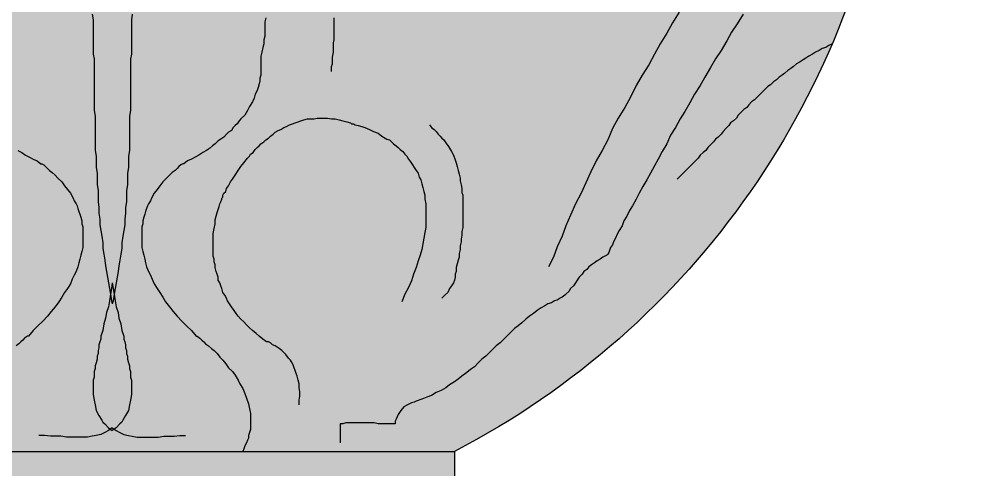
# Model space of a CAD drawing. Header units: millimetres. Extents: x -38686 to 870903, y -23218 to 232707.
# Drawn here: x 8794.1 to 8852.5, y 24726.3 to 24754.1 of the extents above; entities that cross this region are included whole.
import ezdxf

# ---------------------------------------------------------------- set-up
doc = ezdxf.new("R2010")
doc.units = ezdxf.units.MM
doc.header["$LTSCALE"] = 10
doc.layers.add('42 - Detail Hatch', color=7, linetype='Continuous')

msp = doc.modelspace()

# ---------------------------------------------------------------- hatches: boundary and pattern name
at = {"layer": '42 - Detail Hatch', "ltscale": 10}
h = msp.add_hatch(color=69, dxfattribs=at)
h.dxf.hatch_style = 1
edge = h.paths.add_edge_path()
edge.add_line((8799.81818821427, 24868.04130718531), (8801.230403299593, 24866.94397249297))
edge.add_arc((8802.783620665397, 24856.18499392756), 10.87051534916571, 52.42656152829869, 98.21473696490563, ccw=False)
edge.add_arc((8810.641485711214, 24859.10971732124), 5.822196747027864, 35.986397464369986, 102.18883978896451, ccw=False)
edge.add_arc((8815.504338387242, 24855.50542593299), 7.027013887230805, 0.18868618842168416, 91.23769108163123, ccw=False)
edge.add_arc((8819.006109214695, 24847.28734265809), 8.963529006743315, 10.230793050422506, 66.84105831098941, ccw=False)
edge.add_arc((8827.68961115334, 24846.04446716353), 2.838253730780924, 26.044258788269417, 87.22300920937329, ccw=False)
edge.add_line((8830.239654844165, 24847.29064588875), (8833.122927310036, 24837.46398258664))
edge.add_line((8833.122927310036, 24837.46398258664), (8836.241568956819, 24834.10997175897))
edge.add_arc((8832.710686515222, 24830.87349149423), 4.789774036472866, 5.641977699751692, 42.509018810439386, ccw=False)
edge.add_line((8837.477257156486, 24831.34438388353), (8838.24220699439, 24824.34215075209))
edge.add_arc((8837.402621656214, 24821.93802584895), 2.546511356727211, 1.134804433999193, 70.74941930827828, ccw=False)
edge.add_line((8839.948633555821, 24821.98845894319), (8839.948633555821, 24817.98718286808))
edge.add_arc((8802.847285710734, 24800.68028262449), 40.9394529514464, -7.67139830661921, 25.0079371609678, ccw=False)
edge.add_arc((8830.395012855315, 24787.03942603314), 15.37863384568372, -13.284600895621622, 32.11585367851018, ccw=False)
edge.add_arc((8842.361480650863, 24775.26570277759), 8.769249449399691, 6.756573888221396, 69.99037592815017, ccw=False)
edge.add_arc((8847.527606941077, 24772.78127452457), 4.991050116493562, 6.944400913428922, 44.78831267441802, ccw=False)
edge.add_arc((8841.922225246926, 24774.88704868536), 10.6661483820376, 304.4191331716552, 351.9029725595187, ccw=False)
edge.add_arc((8797.472418466363, 24772.52137819159), 50.88703876146184, 297.46590271282173, 352.73727871311496, ccw=False)
edge.add_line((8820.942572199045, 24727.37004822586), (8820.942572199045, 24721.60350329409))
edge.add_arc((8827.857895512194, 24709.88624450331), 13.60572857642797, 120.5483687632578, 177.6130867566642)
edge.add_arc((8831.102983254219, 24716.17252126288), 17.78388346450044, 198.7608569589205, 254.1249700647165)
edge.add_line((8826.238378769052, 24699.06690422398), (8826.238378769052, 24694.88910126319))
edge.add_line((8826.238378769052, 24694.88910126319), (8827.885963035256, 24694.88910126319))
edge.add_arc((8828.062209719517, 24688.85776600291), 6.033909836552087, -91.67381149661918, 91.67381149661918, ccw=False)
edge.add_line((8827.885963035256, 24682.82643074263), (8771.750413393285, 24682.82643074263))
edge.add_arc((8771.574166709024, 24688.85776600291), 6.033909836552087, 88.32618850338082, 271.67381149661924, ccw=False)
edge.add_line((8771.750413393285, 24694.88910126319), (8773.39799765949, 24694.88910126319))
edge.add_line((8773.39799765949, 24694.88910126319), (8773.39799765949, 24699.06690422398))
edge.add_arc((8768.533393174323, 24716.17252126288), 17.78388346450027, 285.8750299352835, 341.2391430410795)
edge.add_arc((8771.778480916348, 24709.88624450331), 13.60572857642935, 2.386913243335819, 59.45163123674224)
edge.add_line((8778.693804229497, 24721.60350329409), (8778.693804229497, 24727.37004822586))
edge.add_arc((8802.163957962179, 24772.52137819159), 50.8870387614602, 187.262721286885, 242.5340972871783, ccw=False)
edge.add_arc((8757.714151181615, 24774.88704868536), 10.66614838203748, 188.0970274404813, 235.58086682834488, ccw=False)
edge.add_arc((8752.108769487464, 24772.78127452457), 4.991050116492874, 135.2116873255821, 173.0555990865711, ccw=False)
edge.add_arc((8757.274895777678, 24775.26570277759), 8.769249449399924, 110.0096240718498, 173.2434261117786, ccw=False)
edge.add_arc((8769.241363573226, 24787.03942603314), 15.37863384568356, 147.8841463214899, 193.2846008956216, ccw=False)
edge.add_arc((8796.789090717808, 24800.68028262449), 40.93945295144664, 154.9920628390322, 187.6713983066191, ccw=False)
edge.add_line((8759.68774287272, 24817.98718286808), (8759.68774287272, 24821.98845894319))
edge.add_arc((8762.233754772327, 24821.93802584895), 2.546511356726121, 109.25058069172181, 178.8651955660008, ccw=False)
edge.add_line((8761.394169434152, 24824.34215075209), (8762.159119272055, 24831.34438388353))
edge.add_arc((8766.92568991332, 24830.87349149423), 4.78977403647253, 137.4909811895607, 174.3580223002483, ccw=False)
edge.add_line((8763.394807471723, 24834.10997175897), (8766.513449118505, 24837.46398258664))
edge.add_line((8766.513449118505, 24837.46398258664), (8769.396721584377, 24847.29064588875))
edge.add_arc((8771.946765275201, 24846.04446716353), 2.838253730780326, 92.77699079062683, 153.9557412117306, ccw=False)
edge.add_arc((8780.630267213846, 24847.28734265809), 8.963529006742865, 113.15894168901059, 169.7692069495775, ccw=False)
edge.add_arc((8784.1320380413, 24855.50542593299), 7.027013887230543, 88.76230891836877, 179.8113138115783, ccw=False)
edge.add_arc((8788.994890717328, 24859.10971732124), 5.822196747028154, 77.81116021103543, 144.01360253563, ccw=False)
edge.add_arc((8796.852755763144, 24856.18499392756), 10.87051534916626, 81.78526303509449, 127.57343847170131, ccw=False)
edge.add_line((8798.405973128949, 24866.94397249297), (8799.81818821427, 24868.04130718531))

# ---------------------------------------------------------------- linework, layer by layer
at = {"color": 252, "ltscale": 10}
msp.add_line((8778.693804229497, 24727.37004822586), (8820.942572199045, 24727.37004822586), dxfattribs=at)
at = {"color": 7, "ltscale": 10}
msp.add_lwpolyline([(8843.420328973942, 24795.21521461709, -0.2007294478845456), (8845.362124716255, 24783.50559786786, -0.2831307829799712), (8851.069827352829, 24776.29741670314, -0.1666425531428059), (8852.48204243815, 24773.38472308964, -0.210203754529371), (8847.951185706046, 24766.08827848209, -0.2459538095490905), (8820.942572199045, 24727.37004822586), (8820.942572199045, 24721.60350329409, 0.2542682673032192), (8814.263971691344, 24710.45288834946, 0.246382972359428), (8826.238378769052, 24699.06690422398), (8826.238378769052, 24694.88910126319), (8827.885963035256, 24694.88910126319, -1.029648701790524), (8827.885963035256, 24682.82643074263), (8771.750413393285, 24682.82643074263, -1.029648701790524), (8771.750413393285, 24694.88910126319), (8773.39799765949, 24694.88910126319), (8773.39799765949, 24699.06690422398, 0.246382972359428), (8785.372404737198, 24710.45288834946, 0.2542682673032192), (8778.693804229497, 24721.60350329409), (8778.693804229497, 24727.37004822586, -0.2459538095490905), (8751.685190722495, 24766.08827848209, -0.210203754529371), (8747.154333990391, 24773.38472308964, -0.1666425531428059), (8748.566549075713, 24776.29741670314, -0.2831307829799712), (8754.274251712286, 24783.50559786786, -0.2007294478845456), (8756.2160474546, 24795.21521461709, -0.1435648107422249)], format="xyb", dxfattribs=at)
at = {"color": 250, "linetype": 'Continuous'}
for points in [[(8798.582500014603, 24754.37866173286), (8798.641342309831, 24754.02560796152), (8798.641342309831, 24753.6725541902), (8798.641342309831, 24753.31950041886), (8798.641342309831, 24752.96644664753), (8798.641342309831, 24752.6133928762), (8798.641342309831, 24752.26033910486), (8798.641342309831, 24751.90728533352), (8798.700184605059, 24751.61307385741), (8798.700184605059, 24751.26002008608), (8798.700184605059, 24750.90696631475), (8798.700184605059, 24750.55391254342), (8798.700184605059, 24750.20085877208), (8798.700184605059, 24749.84780500075), (8798.700184605059, 24749.49475122942), (8798.700184605059, 24749.14169745808), (8798.700184605059, 24748.78864368674), (8798.700184605059, 24748.43558991542), (8798.759026900258, 24748.08253614408), (8798.759026900258, 24747.72948237274), (8798.759026900258, 24747.37642860142), (8798.759026900258, 24747.02337483008), (8798.759026900258, 24746.67032105874), (8798.759026900258, 24746.31726728742), (8798.759026900258, 24745.96421351608), (8798.817869195485, 24745.61115974475), (8798.817869195485, 24745.25810597342), (8798.817869195485, 24744.90505220208), (8798.876711490713, 24744.55199843075), (8798.876711490713, 24744.19894465941), (8798.876711490713, 24743.84589088809), (8798.935553785941, 24743.49283711675), (8798.935553785941, 24743.13978334541), (8798.935553785941, 24742.78672957409), (8798.994396081169, 24742.43367580275), (8798.994396081169, 24742.08062203141), (8799.053238376368, 24741.72756826007), (8799.053238376368, 24741.37451448875), (8799.112080671595, 24741.02146071741), (8799.170922966823, 24740.66840694608), (8799.229765262051, 24740.25651087952), (8799.229765262051, 24739.90345710819), (8799.288607557279, 24739.55040333686), (8799.347449852477, 24739.19734956553), (8799.406292147705, 24738.84429579419), (8799.465134442933, 24738.49124202286), (8799.52397673816, 24738.13818825153), (8799.582819033389, 24737.78513448019), (8799.641661328587, 24737.43208070885), (8799.700503623815, 24737.07902693753), (8799.759345919043, 24736.66713087098), (8799.81818821427, 24736.49060398531)], [(8801.053876413938, 24754.37866173286), (8800.99503411871, 24754.02560796152), (8800.99503411871, 24753.6725541902), (8800.99503411871, 24753.31950041886), (8800.99503411871, 24752.96644664753), (8800.99503411871, 24752.6133928762), (8800.99503411871, 24752.26033910486), (8800.99503411871, 24751.90728533352), (8800.936191823483, 24751.61307385741), (8800.936191823483, 24751.26002008608), (8800.936191823483, 24750.90696631475), (8800.936191823483, 24750.55391254342), (8800.936191823483, 24750.20085877208), (8800.936191823483, 24749.84780500075), (8800.936191823483, 24749.49475122942), (8800.936191823483, 24749.14169745808), (8800.936191823483, 24748.78864368674), (8800.936191823483, 24748.43558991542), (8800.877349528284, 24748.08253614408), (8800.877349528284, 24747.72948237274), (8800.877349528284, 24747.37642860142), (8800.877349528284, 24747.02337483008), (8800.877349528284, 24746.67032105874), (8800.877349528284, 24746.31726728742), (8800.877349528284, 24745.96421351608), (8800.818507233056, 24745.61115974475), (8800.818507233056, 24745.25810597342), (8800.818507233056, 24744.90505220208), (8800.759664937828, 24744.55199843075), (8800.759664937828, 24744.19894465941), (8800.759664937828, 24743.84589088809), (8800.7008226426, 24743.49283711675), (8800.7008226426, 24743.13978334541), (8800.7008226426, 24742.78672957409), (8800.641980347373, 24742.43367580275), (8800.641980347373, 24742.08062203141), (8800.583138052174, 24741.72756826007), (8800.583138052174, 24741.37451448875), (8800.524295756946, 24741.02146071741), (8800.465453461718, 24740.66840694608), (8800.40661116649, 24740.25651087952), (8800.40661116649, 24739.90345710819), (8800.347768871263, 24739.55040333686), (8800.288926576064, 24739.19734956553), (8800.230084280836, 24738.84429579419), (8800.171241985609, 24738.49124202286), (8800.11239969038, 24738.13818825153), (8800.053557395153, 24737.78513448019), (8799.994715099954, 24737.43208070885), (8799.935872804726, 24737.07902693753), (8799.877030509499, 24736.66713087098), (8799.81818821427, 24736.49060398531)], [(8844.27196192116, 24752.53904984042), (8844.06759422139, 24752.43686599053), (8843.891067335706, 24752.31918140007), (8843.655698154824, 24752.26033910486), (8843.47917126917, 24752.14265451442), (8843.243802088287, 24752.02496992396), (8843.067275202604, 24751.90728533352), (8842.831906021722, 24751.78960074308), (8842.655379136038, 24751.67191615264), (8842.478852250384, 24751.55423156219), (8842.3023253647, 24751.43654697174), (8842.066956183819, 24751.3188623813), (8841.890429298164, 24751.14233549564), (8841.71390241248, 24751.02465090519), (8841.537375526827, 24750.90696631475), (8841.360848641172, 24750.73043942908), (8841.184321755489, 24750.61275483864), (8841.007794869834, 24750.49507024819), (8840.831267984151, 24750.31854336252), (8840.654741098497, 24750.20085877208), (8840.478214212842, 24750.02433188641), (8840.301687327159, 24749.90664729597), (8840.125160441505, 24749.7301204103), (8839.948633555821, 24749.55359352463), (8839.830948965366, 24749.43590893419), (8839.654422079711, 24749.25938204852), (8839.477895194057, 24749.08285516285), (8839.301368308374, 24748.96517057241), (8839.12484142272, 24748.78864368674), (8839.007156832264, 24748.61211680109), (8838.83062994661, 24748.49443221063), (8838.654103060926, 24748.31790532498), (8838.477576175272, 24748.14137843931), (8838.359891584816, 24747.96485155364), (8838.183364699162, 24747.78832466797), (8838.006837813507, 24747.67064007753), (8837.889153223052, 24747.49411319186), (8837.712626337398, 24747.31758630619), (8837.536099451714, 24747.14105942052), (8837.418414861288, 24746.96453253485), (8837.241887975604, 24746.7880056492), (8837.06536108995, 24746.67032105874), (8836.947676499494, 24746.49379417308), (8836.77114961381, 24746.31726728742), (8836.594622728157, 24746.14074040175), (8836.476938137701, 24745.96421351608), (8836.300411252047, 24745.84652892564), (8836.123884366392, 24745.67000203997), (8836.006199775937, 24745.4934751543), (8835.829672890282, 24745.31694826864), (8835.653146004599, 24745.14042138297), (8835.535461414172, 24745.02273679253), (8835.358934528489, 24744.84620990686), (8835.182407642835, 24744.66968302119), (8835.06472305238, 24744.55199843075), (8834.888196166725, 24744.37547154508), (8834.711669281041, 24744.19894465941)], [(8811.351278077844, 24730.25332069174), (8811.351278077844, 24730.54753216785), (8811.410120373042, 24730.78290134875), (8811.410120373042, 24731.07711282486), (8811.351278077844, 24731.31248200574), (8811.351278077844, 24731.54785118664), (8811.292435782616, 24731.78322036752), (8811.233593487388, 24732.01858954842), (8811.17475119216, 24732.19511643409), (8811.115908896933, 24732.37164331976), (8811.057066601705, 24732.54817020541), (8810.998224306477, 24732.72469709108), (8810.88053971605, 24732.90122397675), (8810.821697420823, 24733.01890856719), (8810.704012830367, 24733.13659315763), (8810.527485944713, 24733.37196233853), (8810.29211676383, 24733.60733151941), (8810.115589878147, 24733.72501610986), (8809.880220697265, 24733.90154299553), (8809.70369381161, 24733.96038529075), (8809.586009221155, 24734.07806988119), (8809.468324630729, 24734.13691217641), (8809.350640040273, 24734.13691217641), (8809.11527085939, 24734.31343906208), (8808.879901678509, 24734.48996594775), (8808.703374792825, 24734.66649283341), (8808.468005611943, 24734.84301971908), (8808.29147872626, 24735.01954660474), (8808.114951840605, 24735.19607349041), (8807.938424954922, 24735.37260037608), (8807.761898069268, 24735.54912726175), (8807.585371183613, 24735.72565414742), (8807.467686593158, 24735.90218103307), (8807.350002002702, 24736.07870791874), (8807.173475117048, 24736.31407709964), (8807.055790526592, 24736.49060398531), (8806.938105936166, 24736.66713087098), (8806.879263640938, 24736.84365775663), (8806.761579050482, 24737.0201846423), (8806.643894460056, 24737.19671152797), (8806.585052164828, 24737.43208070885), (8806.5262098696, 24737.60860759452), (8806.467367574372, 24737.78513448019), (8806.349682983946, 24737.96166136586), (8806.349682983946, 24738.13818825153), (8806.290840688718, 24738.3147151372), (8806.23199839349, 24738.49124202286), (8806.173156098263, 24738.72661120375), (8806.173156098263, 24738.90313808942), (8806.114313803064, 24739.07966497508), (8806.114313803064, 24739.25619186075), (8806.055471507836, 24739.43271874641), (8806.055471507836, 24739.60924563208), (8806.055471507836, 24739.90345710819), (8806.055471507836, 24740.25651087952), (8806.055471507836, 24740.55072235563), (8806.055471507836, 24740.84493383174), (8806.114313803064, 24741.13914530785), (8806.173156098263, 24741.43335678396), (8806.173156098263, 24741.66872596486), (8806.23199839349, 24741.90409514574), (8806.290840688718, 24742.13946432664), (8806.349682983946, 24742.31599121231), (8806.408525279174, 24742.49251809798), (8806.467367574372, 24742.66904498363), (8806.5262098696, 24742.78672957409), (8806.585052164828, 24742.96325645974), (8806.585052164828, 24743.02209875497), (8806.643894460056, 24743.0809410502), (8806.643894460056, 24743.19862564064), (8806.702736755284, 24743.31631023108), (8806.82042134571, 24743.43399482152), (8806.879263640938, 24743.61052170719), (8806.996948231394, 24743.78704859286), (8807.11463282182, 24744.02241777375), (8807.232317412276, 24744.19894465941), (8807.40884429793, 24744.43431384031), (8807.585371183613, 24744.72852531642), (8807.761898069268, 24744.9638944973), (8807.938424954922, 24745.19926367819), (8808.173794135833, 24745.4934751543), (8808.29147872626, 24745.61115974475), (8808.350321021488, 24745.72884433519), (8808.526847907171, 24745.84652892564), (8808.644532497598, 24746.0230558113), (8808.762217088053, 24746.14074040175), (8808.879901678509, 24746.25842499219), (8808.997586268935, 24746.37610958263), (8809.174113154619, 24746.49379417308), (8809.291797745045, 24746.61147876353), (8809.468324630729, 24746.72916335397), (8809.586009221155, 24746.84684794441), (8809.762536106839, 24746.96453253485), (8809.880220697265, 24747.08221712531), (8810.056747582948, 24747.19990171575), (8810.233274468603, 24747.25874401096), (8810.409801354257, 24747.37642860142), (8810.58632823994, 24747.43527089663), (8810.762855125595, 24747.55295548707), (8810.939382011278, 24747.6117977823), (8811.115908896933, 24747.67064007753), (8811.292435782616, 24747.72948237274), (8811.46896266827, 24747.78832466797), (8811.645489553954, 24747.8471669632), (8811.880858734836, 24747.90600925841), (8812.05738562049, 24747.90600925841), (8812.292754801372, 24747.90600925841), (8812.469281687056, 24747.96485155364), (8812.704650867938, 24747.96485155364), (8812.94002004882, 24747.96485155364), (8813.116546934503, 24747.96485155364), (8813.351916115385, 24747.90600925841), (8813.587285296268, 24747.90600925841), (8813.82265447715, 24747.8471669632), (8814.05802365806, 24747.78832466797), (8814.293392838943, 24747.72948237274), (8814.528762019825, 24747.67064007753), (8814.587604315053, 24747.6117977823), (8814.705288905508, 24747.6117977823), (8814.822973495935, 24747.55295548707), (8814.999500381618, 24747.49411319186), (8815.2348695625, 24747.43527089663), (8815.411396448155, 24747.37642860142), (8815.705607924265, 24747.25874401096), (8815.940977105147, 24747.14105942052), (8816.235188581257, 24747.02337483008), (8816.470557762168, 24746.84684794441), (8816.764769238278, 24746.67032105874), (8816.941296123932, 24746.61147876353), (8817.058980714388, 24746.49379417308), (8817.176665304843, 24746.37610958263), (8817.353192190498, 24746.25842499219), (8817.470876780953, 24746.14074040175), (8817.58856137138, 24746.0230558113), (8817.765088257063, 24745.90537122086), (8817.88277284749, 24745.72884433519), (8818.000457437945, 24745.61115974475), (8818.118142028372, 24745.43463285908), (8818.235826618828, 24745.25810597342), (8818.353511209283, 24745.08157908775), (8818.47119579971, 24744.90505220208), (8818.588880390165, 24744.72852531642), (8818.706564980592, 24744.55199843075), (8818.76540727582, 24744.31662924986), (8818.883091866275, 24744.1401023642), (8818.941934161503, 24743.9047331833), (8819.000776456702, 24743.66936400242), (8819.05961875193, 24743.43399482152), (8819.118461047157, 24743.19862564064), (8819.118461047157, 24742.96325645974), (8819.177303342385, 24742.66904498363), (8819.177303342385, 24742.37483350752), (8819.177303342385, 24742.13946432664), (8819.177303342385, 24741.84525285053), (8819.177303342385, 24741.55104137442), (8819.177303342385, 24741.19798760308), (8819.118461047157, 24740.90377612697), (8819.05961875193, 24740.55072235563), (8819.000776456702, 24740.1976685843), (8818.941934161503, 24739.84461481297), (8818.824249571047, 24739.49156104164), (8818.706564980592, 24739.1385072703), (8818.588880390165, 24738.72661120375), (8818.412353504482, 24738.3147151372), (8818.294668914055, 24737.90281907063), (8818.118142028372, 24737.49092300408), (8817.88277284749, 24737.07902693753), (8817.706245961836, 24736.60828857575)], [(8819.412672523267, 24747.55295548707), (8819.530357113723, 24747.37642860142), (8819.706883999377, 24747.25874401096), (8819.824568589833, 24747.14105942052), (8819.942253180288, 24746.96453253485), (8820.059937770715, 24746.84684794441), (8820.17762236117, 24746.72916335397), (8820.295306951597, 24746.61147876353), (8820.412991542053, 24746.43495187786), (8820.589518427707, 24746.19958269697), (8820.76604531339, 24745.90537122086), (8820.883729903817, 24745.67000203997), (8821.001414494272, 24745.37579056386), (8821.0602567895, 24745.19926367819), (8821.119099084728, 24744.9638944973), (8821.177941379927, 24744.72852531642), (8821.236783675155, 24744.49315613552), (8821.295625970382, 24744.25778695464), (8821.295625970382, 24744.08126006897), (8821.35446826561, 24743.84589088809), (8821.413310560838, 24743.61052170719), (8821.413310560838, 24743.37515252631), (8821.472152856037, 24743.19862564064), (8821.472152856037, 24742.96325645974), (8821.472152856037, 24742.72788727886), (8821.472152856037, 24742.49251809798), (8821.472152856037, 24742.25714891708), (8821.472152856037, 24742.08062203141), (8821.472152856037, 24741.84525285053), (8821.472152856037, 24741.60988366963), (8821.472152856037, 24741.37451448875), (8821.472152856037, 24741.19798760308), (8821.413310560838, 24740.9626184222), (8821.413310560838, 24740.7272492413), (8821.35446826561, 24740.49188006041), (8821.35446826561, 24740.31535317475), (8821.295625970382, 24740.07998399386), (8821.295625970382, 24739.84461481297), (8821.236783675155, 24739.60924563208), (8821.236783675155, 24739.37387645119), (8821.177941379927, 24739.19734956553), (8821.119099084728, 24738.96198038463), (8821.0602567895, 24738.72661120375), (8821.0602567895, 24738.49124202286), (8821.001414494272, 24738.3147151372), (8821.001414494272, 24738.13818825153), (8820.942572199045, 24737.96166136586), (8820.883729903817, 24737.78513448019), (8820.76604531339, 24737.60860759452), (8820.648360722935, 24737.43208070885), (8820.530676132508, 24737.19671152797), (8820.354149246825, 24737.0201846423), (8820.17762236117, 24736.84365775663)], [(8799.81818821427, 24737.78513448019), (8799.759345919043, 24737.43208070885), (8799.700503623815, 24737.07902693753), (8799.641661328587, 24736.66713087098), (8799.582819033389, 24736.31407709964), (8799.465134442933, 24735.9610233283), (8799.406292147705, 24735.60796955696), (8799.288607557279, 24735.25491578564), (8799.229765262051, 24734.84301971908), (8799.112080671595, 24734.48996594775), (8799.112080671595, 24734.31343906208), (8799.053238376368, 24734.13691217641), (8798.994396081169, 24733.96038529075), (8798.994396081169, 24733.78385840508), (8798.935553785941, 24733.60733151941), (8798.935553785941, 24733.43080463375), (8798.876711490713, 24733.25427774808), (8798.876711490713, 24733.07775086242), (8798.817869195485, 24732.84238168152), (8798.759026900258, 24732.66585479587), (8798.759026900258, 24732.4893279102), (8798.700184605059, 24732.31280102453), (8798.700184605059, 24732.13627413886), (8798.700184605059, 24731.95974725319), (8798.641342309831, 24731.78322036752), (8798.641342309831, 24731.60669348185), (8798.641342309831, 24731.4301665962), (8798.641342309831, 24731.25363971053), (8798.641342309831, 24731.07711282486), (8798.641342309831, 24730.90058593919), (8798.700184605059, 24730.54753216785), (8798.759026900258, 24730.25332069174), (8798.817869195485, 24729.90026692042), (8798.994396081169, 24729.60605544431), (8799.170922966823, 24729.31184396819), (8799.229765262051, 24729.19415937774), (8799.347449852477, 24729.0764747873), (8799.582819033389, 24728.84110560641), (8799.81818821427, 24728.66457872075)], [(8799.81818821427, 24737.78513448019), (8799.877030509499, 24737.43208070885), (8799.935872804726, 24737.07902693753), (8799.994715099954, 24736.66713087098), (8800.053557395153, 24736.31407709964), (8800.171241985609, 24735.9610233283), (8800.230084280836, 24735.60796955696), (8800.347768871263, 24735.25491578564), (8800.40661116649, 24734.84301971908), (8800.524295756946, 24734.48996594775), (8800.524295756946, 24734.31343906208), (8800.583138052174, 24734.13691217641), (8800.641980347373, 24733.96038529075), (8800.641980347373, 24733.78385840508), (8800.7008226426, 24733.60733151941), (8800.7008226426, 24733.43080463375), (8800.759664937828, 24733.25427774808), (8800.759664937828, 24733.07775086242), (8800.818507233056, 24732.84238168152), (8800.877349528284, 24732.66585479587), (8800.877349528284, 24732.4893279102), (8800.936191823483, 24732.31280102453), (8800.936191823483, 24732.13627413886), (8800.936191823483, 24731.95974725319), (8800.99503411871, 24731.78322036752), (8800.99503411871, 24731.60669348185), (8800.99503411871, 24731.4301665962), (8800.99503411871, 24731.25363971053), (8800.99503411871, 24731.07711282486), (8800.99503411871, 24730.90058593919), (8800.936191823483, 24730.54753216785), (8800.877349528284, 24730.25332069174), (8800.818507233056, 24729.90026692042), (8800.641980347373, 24729.60605544431), (8800.465453461718, 24729.31184396819), (8800.40661116649, 24729.19415937774), (8800.288926576064, 24729.0764747873), (8800.053557395153, 24728.84110560641), (8799.81818821427, 24728.66457872075)], [(8799.81818821427, 24728.84110560641), (8799.582819033389, 24728.66457872075), (8799.347449852477, 24728.5468941303), (8799.112080671595, 24728.42920953986), (8798.817869195485, 24728.37036724464), (8798.582500014603, 24728.31152494941), (8798.288288538493, 24728.25268265419), (8797.935234767156, 24728.25268265419), (8797.641023291046, 24728.25268265419), (8797.346811814936, 24728.25268265419), (8796.993758043598, 24728.25268265419), (8796.64070427226, 24728.31152494941), (8796.34649279615, 24728.31152494941), (8795.993439024813, 24728.31152494941), (8795.640385253504, 24728.37036724464), (8795.287331482166, 24728.37036724464)], [(8799.81818821427, 24728.84110560641), (8800.053557395153, 24728.66457872075), (8800.288926576064, 24728.5468941303), (8800.524295756946, 24728.42920953986), (8800.818507233056, 24728.37036724464), (8801.053876413938, 24728.31152494941), (8801.348087890048, 24728.25268265419), (8801.701141661386, 24728.25268265419), (8801.995353137496, 24728.25268265419), (8802.289564613606, 24728.25268265419), (8802.642618384943, 24728.25268265419), (8802.995672156281, 24728.31152494941), (8803.289883632391, 24728.31152494941), (8803.642937403729, 24728.31152494941), (8803.995991175037, 24728.37036724464), (8804.349044946375, 24728.37036724464)]]:
    msp.add_lwpolyline(points, dxfattribs=at)
at = {"color": 251, "linetype": 'Continuous'}
for points in [[(8838.771787651382, 24754.37866173286), (8838.418733880044, 24753.79023878064), (8838.065680108706, 24753.26065812364), (8837.771468632596, 24752.73107746664), (8837.418414861288, 24752.14265451442), (8837.06536108995, 24751.61307385741), (8836.77114961381, 24751.08349320042), (8836.418095842502, 24750.49507024819), (8836.123884366392, 24749.9654895912), (8835.770830595055, 24749.43590893419), (8835.476619118945, 24748.9063282772), (8835.182407642835, 24748.37674762019), (8834.888196166725, 24747.90600925841), (8834.593984690615, 24747.37642860142), (8834.299773214505, 24746.90569023964), (8834.064404033594, 24746.37610958263), (8833.770192557484, 24745.90537122086), (8833.534823376602, 24745.43463285908), (8833.29945419572, 24745.02273679253), (8833.064085014837, 24744.55199843075), (8832.828715833926, 24744.1401023642), (8832.593346653044, 24743.72820629763), (8832.357977472162, 24743.31631023108), (8832.181450586508, 24742.96325645974), (8831.946081405596, 24742.55136039319), (8831.769554519942, 24742.25714891708), (8831.593027634288, 24741.90409514574), (8831.416500748604, 24741.60988366963), (8831.298816158149, 24741.31567219352), (8831.122289272495, 24741.02146071741), (8831.004604682039, 24740.78609153653), (8830.886920091612, 24740.55072235563), (8830.769235501157, 24740.31535317475), (8830.710393205929, 24740.13882628908), (8830.592708615502, 24739.96229940341), (8830.533866320275, 24739.78577251775), (8830.475024025047, 24739.6680879273), (8830.416181729819, 24739.55040333686), (8830.357339434591, 24739.49156104164), (8830.12197025371, 24739.37387645119), (8829.945443368055, 24739.25619186075), (8829.768916482371, 24739.1385072703), (8829.592389596717, 24739.02082267986), (8829.415862711063, 24738.90313808942), (8829.23933582538, 24738.78545349897), (8829.121651234953, 24738.60892661331), (8828.94512434927, 24738.49124202286), (8828.827439758843, 24738.3147151372), (8828.65091287316, 24738.13818825153), (8828.533228282704, 24737.96166136586), (8828.415543692277, 24737.78513448019), (8828.297859101822, 24737.60860759452), (8828.121332216168, 24737.43208070885), (8828.003647625712, 24737.2555538232), (8827.827120740058, 24737.07902693753), (8827.76827844483, 24737.0201846423), (8827.591751559146, 24736.90250005186), (8827.47406696872, 24736.84365775663), (8827.297540083036, 24736.72597316619), (8827.121013197382, 24736.66713087098), (8826.944486311728, 24736.54944628052), (8826.709117130817, 24736.49060398531), (8826.532590245162, 24736.37291939485), (8826.29722106428, 24736.25523480441), (8826.061851883398, 24736.07870791874), (8825.826482702487, 24735.90218103307), (8825.591113521605, 24735.72565414742), (8825.355744340723, 24735.54912726175), (8825.120375159811, 24735.31375808085), (8824.88500597893, 24735.13723119519), (8824.649636798047, 24734.96070430953), (8824.414267617165, 24734.72533512863), (8824.237740731482, 24734.54880824297), (8824.0023715506, 24734.31343906208), (8823.767002369717, 24734.07806988119), (8823.531633188835, 24733.90154299553), (8823.296264007953, 24733.66617381464), (8823.11973712227, 24733.48964692897), (8822.884367941388, 24733.25427774808), (8822.648998760505, 24733.07775086242), (8822.413629579594, 24732.84238168152), (8822.178260398712, 24732.60701250064), (8821.94289121783, 24732.43048561497), (8821.707522036948, 24732.2539587293), (8821.413310560838, 24732.01858954842), (8821.177941379927, 24731.84206266275), (8820.942572199045, 24731.66553577708), (8820.648360722935, 24731.48900889141), (8820.412991542053, 24731.31248200574), (8820.118780065943, 24731.13595512009), (8819.824568589833, 24731.01827052963), (8819.530357113723, 24730.84174364396), (8819.236145637613, 24730.72405905352), (8818.941934161503, 24730.60637446308), (8818.588880390165, 24730.48868987264), (8818.47119579971, 24730.42984757741), (8818.294668914055, 24730.37100528218), (8818.059299733173, 24730.25332069174), (8817.823930552262, 24730.1356361013), (8817.647403666608, 24729.90026692042), (8817.470876780953, 24729.66489773952), (8817.353192190498, 24729.37068626341), (8817.29434989527, 24729.25300167297), (8817.29434989527, 24729.0764747873), (8817.058980714388, 24729.0764747873), (8816.882453828704, 24729.0764747873), (8816.647084647822, 24729.0764747873), (8816.470557762168, 24729.0764747873), (8816.235188581257, 24729.0764747873), (8815.999819400375, 24729.13531708253), (8815.82329251472, 24729.13531708253), (8815.587923333838, 24729.13531708253), (8815.352554152927, 24729.13531708253), (8815.117184972045, 24729.13531708253), (8814.881815791163, 24729.13531708253), (8814.705288905508, 24729.13531708253), (8814.469919724597, 24729.13531708253), (8814.234550543715, 24729.13531708253), (8814.05802365806, 24729.0764747873), (8813.881496772377, 24729.0764747873), (8813.881496772377, 24727.89962888286)], [(8834.829353871497, 24754.4963463233), (8834.417457804931, 24753.84908107586), (8834.064404033594, 24753.20181582842), (8833.652507967057, 24752.55455058098), (8833.29945419572, 24751.90728533352), (8832.946400424382, 24751.26002008608), (8832.534504357816, 24750.61275483864), (8832.181450586508, 24749.9654895912), (8831.82839681517, 24749.25938204852), (8831.475343043832, 24748.61211680109), (8831.063446977267, 24747.96485155364), (8830.710393205929, 24747.31758630619), (8830.416181729819, 24746.61147876353), (8830.063127958481, 24745.96421351608), (8829.710074187173, 24745.31694826864), (8829.357020415835, 24744.61084072597), (8829.062808939725, 24743.96357547853), (8828.768597463615, 24743.31631023108), (8828.415543692277, 24742.66904498363), (8828.121332216168, 24741.96293744097), (8827.827120740058, 24741.31567219352), (8827.591751559146, 24740.66840694608), (8827.297540083036, 24740.02114169864), (8827.062170902154, 24739.37387645119), (8826.767959426044, 24738.78545349897)], [(8809.291797745045, 24754.14329255198), (8809.232955449817, 24753.90792337108), (8809.232955449817, 24753.73139648541), (8809.232955449817, 24753.49602730453), (8809.232955449817, 24753.26065812364), (8809.232955449817, 24753.02528894275), (8809.174113154619, 24752.78991976186), (8809.174113154619, 24752.55455058098), (8809.11527085939, 24752.31918140007), (8809.056428564163, 24752.02496992396), (8808.997586268935, 24751.78960074308), (8808.997586268935, 24751.55423156219), (8808.997586268935, 24751.49538926697), (8808.997586268935, 24751.37770467653), (8808.997586268935, 24751.20117779086), (8808.997586268935, 24750.96580860997), (8808.997586268935, 24750.7892817243), (8808.997586268935, 24750.61275483864), (8808.938743973707, 24750.43622795297), (8808.938743973707, 24750.25970106731), (8808.879901678509, 24750.08317418164), (8808.821059383281, 24749.84780500075), (8808.762217088053, 24749.67127811509), (8808.644532497598, 24749.43590893419), (8808.585690202399, 24749.20053975331), (8808.468005611943, 24748.96517057241), (8808.29147872626, 24748.6709590963), (8808.173794135833, 24748.43558991542), (8807.99726725015, 24748.14137843931), (8807.761898069268, 24747.90600925841), (8807.644213478812, 24747.78832466797), (8807.526528888386, 24747.6117977823), (8807.40884429793, 24747.49411319186), (8807.291159707504, 24747.37642860142), (8807.173475117048, 24747.19990171575), (8806.996948231394, 24747.08221712531), (8806.879263640938, 24746.96453253485), (8806.702736755284, 24746.7880056492), (8806.5262098696, 24746.67032105874), (8806.349682983946, 24746.5526364683), (8806.173156098263, 24746.37610958263), (8805.996629212608, 24746.25842499219), (8805.820102326954, 24746.08189810652), (8805.64357544127, 24745.96421351608), (8805.408206260388, 24745.84652892564), (8805.172837079477, 24745.67000203997), (8804.937467898595, 24745.55231744953), (8804.702098717713, 24745.43463285908), (8804.46672953683, 24745.31694826864), (8804.231360355949, 24745.14042138297), (8804.17251806072, 24745.14042138297), (8804.054833470265, 24745.08157908775), (8803.937148879839, 24744.9638944973), (8803.819464289383, 24744.84620990686), (8803.701779698928, 24744.72852531642), (8803.525252813273, 24744.61084072597), (8803.348725927619, 24744.43431384031), (8803.172199041936, 24744.25778695464), (8802.936829861053, 24744.02241777375), (8802.7603029754, 24743.78704859286), (8802.583776089716, 24743.55167941198), (8802.407249204032, 24743.31631023108), (8802.230722318378, 24743.02209875497), (8802.17188002315, 24742.8455718693), (8802.054195432724, 24742.66904498363), (8801.995353137496, 24742.55136039319), (8801.936510842268, 24742.37483350752), (8801.87766854704, 24742.19830662185), (8801.818826251812, 24742.0217797362), (8801.759983956614, 24741.84525285053), (8801.701141661386, 24741.60988366963), (8801.701141661386, 24741.43335678396), (8801.642299366158, 24741.25682989831), (8801.642299366158, 24741.02146071741), (8801.642299366158, 24740.84493383174), (8801.642299366158, 24740.60956465086), (8801.642299366158, 24740.43303776519), (8801.642299366158, 24740.1976685843), (8801.642299366158, 24739.96229940341), (8801.701141661386, 24739.72693022253), (8801.759983956614, 24739.49156104164), (8801.818826251812, 24739.25619186075), (8801.87766854704, 24739.02082267986), (8801.936510842268, 24738.78545349897), (8802.054195432724, 24738.49124202286), (8802.17188002315, 24738.25587284197), (8802.289564613606, 24738.02050366109), (8802.407249204032, 24737.72629218498), (8802.583776089716, 24737.43208070885), (8802.7603029754, 24737.19671152797), (8802.936829861053, 24736.90250005186), (8803.113356746708, 24736.60828857575), (8803.348725927619, 24736.31407709964), (8803.584095108501, 24736.01986562353), (8803.819464289383, 24735.72565414742), (8804.113675765493, 24735.43144267131), (8804.407887241603, 24735.13723119519), (8804.702098717713, 24734.84301971908), (8804.996310193823, 24734.48996594775), (8805.05515248905, 24734.48996594775), (8805.231679374705, 24734.3722813573), (8805.34936396516, 24734.25459676686), (8805.467048555616, 24734.13691217641), (8805.584733146043, 24734.01922758597), (8805.761260031726, 24733.90154299553), (8805.93778691738, 24733.72501610986), (8806.114313803064, 24733.60733151941), (8806.290840688718, 24733.43080463375), (8806.467367574372, 24733.19543545286), (8806.643894460056, 24733.01890856719), (8806.82042134571, 24732.78353938631), (8806.996948231394, 24732.54817020541), (8807.232317412276, 24732.31280102453), (8807.40884429793, 24732.07743184363), (8807.585371183613, 24731.78322036752), (8807.70305577404, 24731.54785118664), (8807.879582659723, 24731.25363971053), (8807.99726725015, 24730.95942823442), (8808.114951840605, 24730.66521675831), (8808.232636431061, 24730.31216298697), (8808.29147872626, 24730.01795151086), (8808.350321021488, 24729.72374003475), (8808.350321021488, 24729.37068626341), (8808.350321021488, 24729.0764747873), (8808.350321021488, 24728.72342101597), (8808.29147872626, 24728.5468941303), (8808.232636431061, 24728.37036724464), (8808.232636431061, 24728.19384035897), (8808.173794135833, 24728.07615576853), (8808.114951840605, 24727.89962888286), (8807.99726725015, 24727.7231019972), (8807.938424954922, 24727.54657511153), (8807.879582659723, 24727.37004822586)], [(8813.351916115385, 24750.84812401953), (8813.351916115385, 24750.90696631475), (8813.351916115385, 24751.02465090519), (8813.351916115385, 24751.14233549564), (8813.410758410613, 24751.3188623813), (8813.410758410613, 24751.55423156219), (8813.410758410613, 24751.73075844785), (8813.469600705812, 24752.02496992396), (8813.469600705812, 24752.31918140007), (8813.469600705812, 24752.6133928762), (8813.52844300104, 24752.78991976186), (8813.52844300104, 24752.96644664753), (8813.52844300104, 24753.14297353319), (8813.52844300104, 24753.31950041886), (8813.52844300104, 24753.49602730453), (8813.52844300104, 24753.73139648541), (8813.52844300104, 24753.90792337108), (8813.52844300104, 24754.14329255198)], [(8793.992800987271, 24745.96421351608), (8794.228170168153, 24745.84652892564), (8794.463539349064, 24745.67000203997), (8794.698908529946, 24745.55231744953), (8794.934277710829, 24745.43463285908), (8795.16964689171, 24745.31694826864), (8795.405016072593, 24745.14042138297), (8795.46385836782, 24745.14042138297), (8795.581542958276, 24745.08157908775), (8795.699227548703, 24744.9638944973), (8795.816912139158, 24744.84620990686), (8795.934596729614, 24744.72852531642), (8796.111123615268, 24744.61084072597), (8796.287650500923, 24744.43431384031), (8796.464177386606, 24744.25778695464), (8796.699546567488, 24744.02241777375), (8796.876073453142, 24743.78704859286), (8797.052600338826, 24743.55167941198), (8797.22912722451, 24743.31631023108), (8797.405654110164, 24743.02209875497), (8797.464496405391, 24742.8455718693), (8797.582180995818, 24742.66904498363), (8797.641023291046, 24742.55136039319), (8797.699865586274, 24742.37483350752), (8797.758707881501, 24742.19830662185), (8797.81755017673, 24742.0217797362), (8797.876392471928, 24741.84525285053), (8797.935234767156, 24741.60988366963), (8797.935234767156, 24741.43335678396), (8797.994077062383, 24741.25682989831), (8797.994077062383, 24741.02146071741), (8797.994077062383, 24740.84493383174), (8797.994077062383, 24740.60956465086), (8797.994077062383, 24740.43303776519), (8797.994077062383, 24740.1976685843), (8797.994077062383, 24739.96229940341), (8797.935234767156, 24739.72693022253), (8797.876392471928, 24739.49156104164), (8797.81755017673, 24739.25619186075), (8797.758707881501, 24739.02082267986), (8797.699865586274, 24738.78545349897), (8797.582180995818, 24738.49124202286), (8797.464496405391, 24738.25587284197), (8797.346811814936, 24738.02050366109), (8797.22912722451, 24737.72629218498), (8797.052600338826, 24737.43208070885), (8796.876073453142, 24737.19671152797), (8796.699546567488, 24736.90250005186), (8796.523019681834, 24736.60828857575), (8796.287650500923, 24736.31407709964), (8796.05228132004, 24736.01986562353), (8795.816912139158, 24735.72565414742), (8795.522700663048, 24735.43144267131), (8795.228489186939, 24735.13723119519), (8794.934277710829, 24734.84301971908), (8794.640066234719, 24734.48996594775), (8794.58122393949, 24734.48996594775), (8794.404697053837, 24734.3722813573), (8794.287012463381, 24734.25459676686), (8794.169327872925, 24734.13691217641), (8794.051643282499, 24734.01922758597), (8793.875116396815, 24733.90154299553)]]:
    msp.add_lwpolyline(points, dxfattribs=at)

doc.saveas('drawing.dxf')
